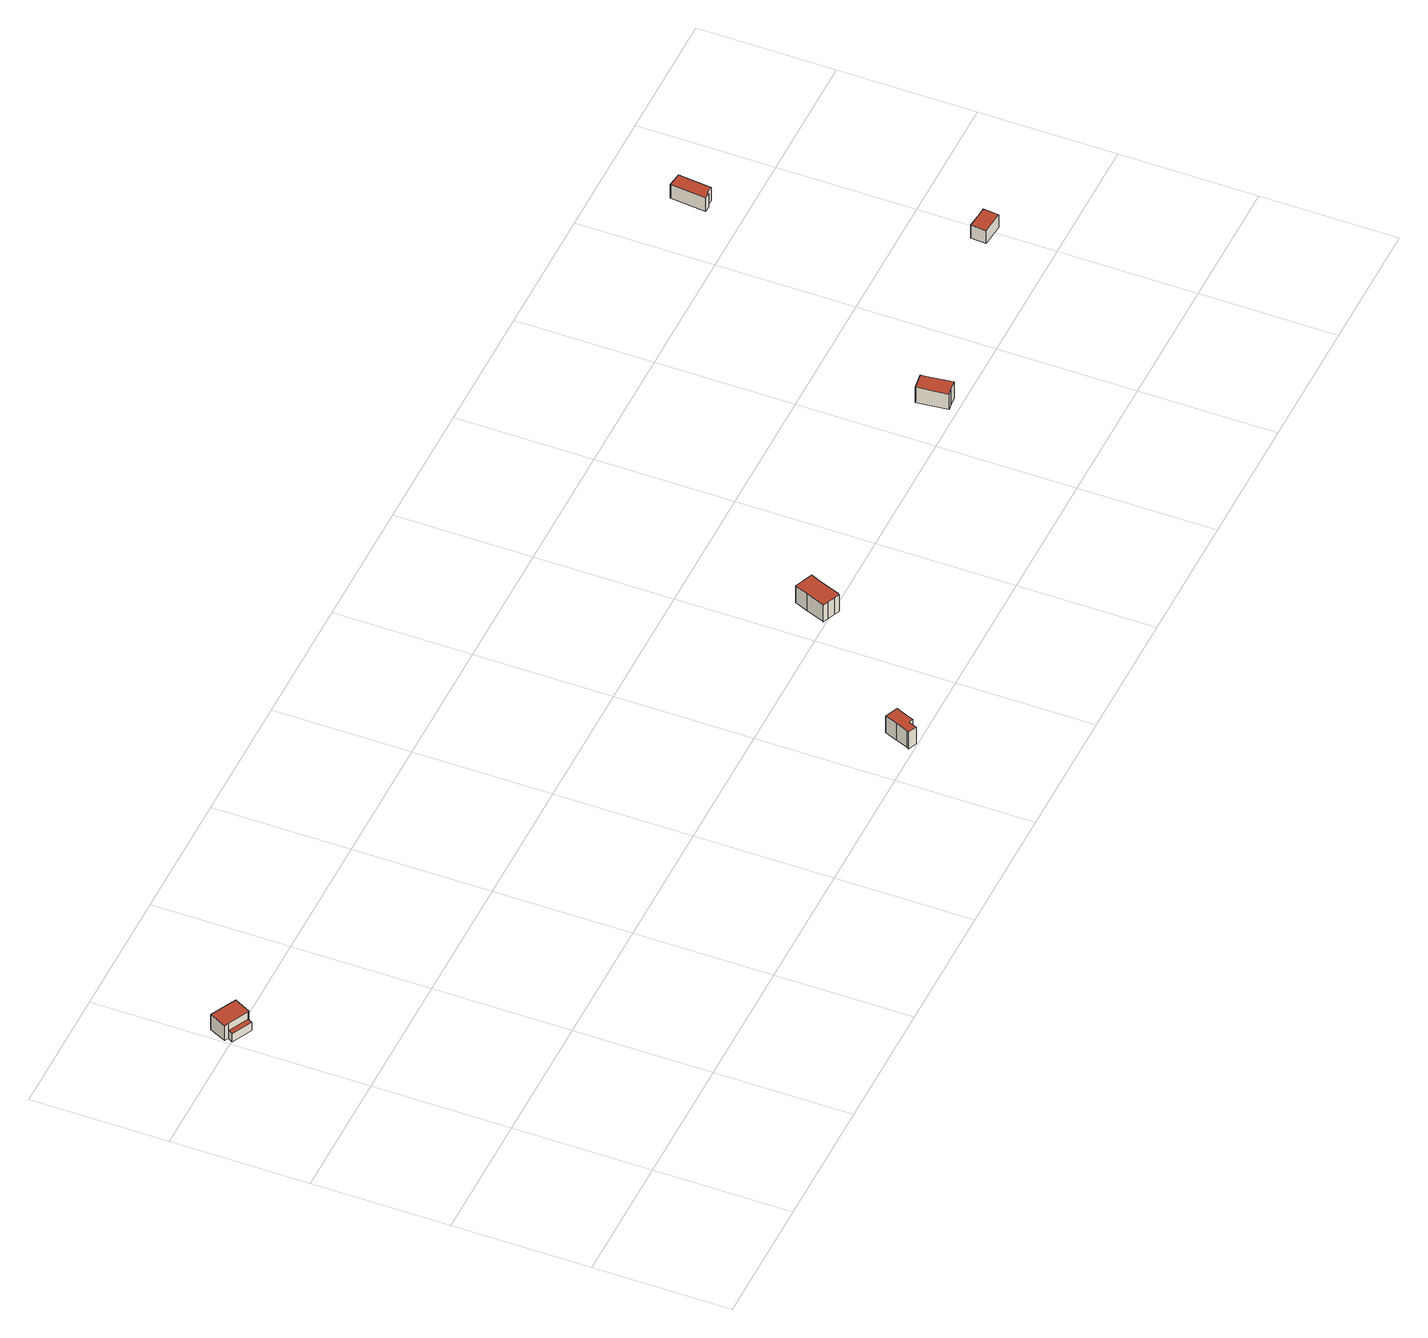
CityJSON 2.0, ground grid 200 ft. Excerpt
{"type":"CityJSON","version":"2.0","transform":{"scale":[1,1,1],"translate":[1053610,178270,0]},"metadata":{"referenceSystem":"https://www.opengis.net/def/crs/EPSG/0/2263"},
"CityObjects":{
"building1":{"type":"Building","attributes":{"name":"Bldg_3210001543","BIN":"4291423"},"geometry":[{"type":"MultiSurface","lod":"2","boundaries":[[[0,1,2,3]],[[4,5,6,7,8,9]],[[10,11,12,13,14,15,16,17]],[[3,7,6,0]],[[1,0,17,16]],[[2,1,16,15]],[[3,2,15,14]],[[8,7,14,13]],[[9,8,13,12]],[[4,9,12,11]],[[5,4,11,10]],[[6,5,10,17]]],"semantics":{"surfaces":[{"type":"RoofSurface","BIN":"4291423"},{"type":"GroundSurface"},{"type":"WallSurface"}],"values":[0,0,1,2,2,2,2,2,2,2,2,2]}}]},
"building2":{"type":"Building","attributes":{"name":"Bldg_3210007190","BIN":"4291546"},"geometry":[{"type":"MultiSurface","lod":"2","boundaries":[[[18,19,20,21,22,23,24,25,26,27]],[[28,29,30,31,32,33,34,35,36,37]],[[22,21,37,36]],[[23,22,36,35]],[[24,23,35,34]],[[25,24,34,33]],[[26,25,33,32]],[[27,26,32,31]],[[18,27,31,30]],[[19,18,30,29]],[[20,19,29,28]],[[21,20,28,37]]],"semantics":{"surfaces":[{"type":"RoofSurface","BIN":"4291546"},{"type":"GroundSurface"},{"type":"WallSurface"}],"values":[0,1,2,2,2,2,2,2,2,2,2,2]}}]},
"building3":{"type":"Building","attributes":{"name":"Bldg_3210015838","BIN":"4291519"},"geometry":[{"type":"MultiSurface","lod":"2","boundaries":[[[38,39,40,41,42,43,44,45,46,47]],[[48,49,50,51,52,53,54,55,56,57]],[[46,45,57,56]],[[47,46,56,55]],[[38,47,55,54]],[[39,38,54,53]],[[40,39,53,52]],[[41,40,52,51]],[[42,41,51,50]],[[43,42,50,49]],[[44,43,49,48]],[[45,44,48,57]]],"semantics":{"surfaces":[{"type":"RoofSurface","BIN":"4291519"},{"type":"GroundSurface"},{"type":"WallSurface"}],"values":[0,1,2,2,2,2,2,2,2,2,2,2]}}]},
"building4":{"type":"Building","attributes":{"name":"Bldg_3210021044","BIN":"4291626"},"geometry":[{"type":"MultiSurface","lod":"2","boundaries":[[[58,59,60,61,62,63,64,65,66]],[[67,68,69,70,71,72,73,74,75]],[[58,66,75,74]],[[59,58,74,73]],[[60,59,73,72]],[[61,60,72,71]],[[62,61,71,70]],[[63,62,70,69]],[[64,63,69,68]],[[65,64,68,67]],[[66,65,67,75]]],"semantics":{"surfaces":[{"type":"RoofSurface","BIN":"4291626"},{"type":"GroundSurface"},{"type":"WallSurface"}],"values":[0,1,2,2,2,2,2,2,2,2,2]}}]},
"building5":{"type":"Building","attributes":{"name":"Bldg_3210011491","BIN":"4291663"},"geometry":[{"type":"MultiSurface","lod":"2","boundaries":[[[76,77,78,79,80,81]],[[82,83,84,85,86,87]],[[81,80,87,86]],[[76,81,86,85]],[[77,76,85,84]],[[78,77,84,83]],[[79,78,83,82]],[[80,79,82,87]]],"semantics":{"surfaces":[{"type":"RoofSurface","BIN":"4291663"},{"type":"GroundSurface"},{"type":"WallSurface"}],"values":[0,1,2,2,2,2,2,2]}}]},
"building6":{"type":"Building","attributes":{"name":"Bldg_3210002086","BIN":"4287775"},"geometry":[{"type":"MultiSurface","lod":"2","boundaries":[[[88,89,90,91,92,93,94,95]],[[96,97,98,99,100,101,102,103]],[[91,90,103,102]],[[92,91,102,101]],[[93,92,101,100]],[[94,93,100,99]],[[95,94,99,98]],[[88,95,98,97]],[[89,88,97,96]],[[90,89,96,103]]],"semantics":{"surfaces":[{"type":"RoofSurface","BIN":"4287775"},{"type":"GroundSurface"},{"type":"WallSurface"}],"values":[0,1,2,2,2,2,2,2,2,2]}}]}
},
"vertices":[
[7,605,23],[3,598,23],[33,583,23],[37,590,23],[13,633,36],[1,608,36],[7,605,36],[37,590,36],[39,590,36],[51,614,36],[1,608,9],[13,633,9],[51,614,9],[39,590,9],[37,590,9],[33,583,9],[3,598,9],[7,605,9],
[879,47,36],[872,29,36],[865,11,36],[863,7,36],[875,2,36],[877,6,36],[880,14,36],[887,12,36],[891,22,36],[898,39,36],[865,11,6],[872,29,6],[879,47,6],[898,39,6],[891,22,6],[887,12,6],[880,14,6],[877,6,6],[875,2,6],[863,7,6],
[1058,252,36],[1050,233,36],[1039,205,36],[1038,204,36],[1046,201,36],[1057,197,36],[1065,193,36],[1067,196,36],[1077,223,36],[1085,241,36],[1065,193,6],[1057,197,6],[1046,201,6],[1038,204,6],[1039,205,6],[1050,233,6],[1058,252,6],[1085,241,6],[1077,223,6],[1067,196,6],
[1488,255,36],[1487,260,36],[1466,257,36],[1464,257,36],[1469,211,36],[1477,212,36],[1492,214,36],[1493,214,36],[1488,252,36],[1493,214,8],[1492,214,8],[1477,212,8],[1469,211,8],[1464,257,8],[1466,257,8],[1487,260,8],[1488,255,8],[1488,252,8],
[1799,310,34],[1775,312,34],[1773,289,34],[1807,286,34],[1809,301,34],[1809,309,34],[1807,286,11],[1773,289,11],[1775,312,11],[1799,310,11],[1809,309,11],[1809,301,11],
[1706,699,37],[1687,701,37],[1682,649,37],[1691,648,37],[1692,651,37],[1703,650,37],[1708,698,37],[1708,699,37],[1687,701,13],[1706,699,13],[1708,699,13],[1708,698,13],[1703,650,13],[1692,651,13],[1691,648,13],[1682,649,13]
]}
